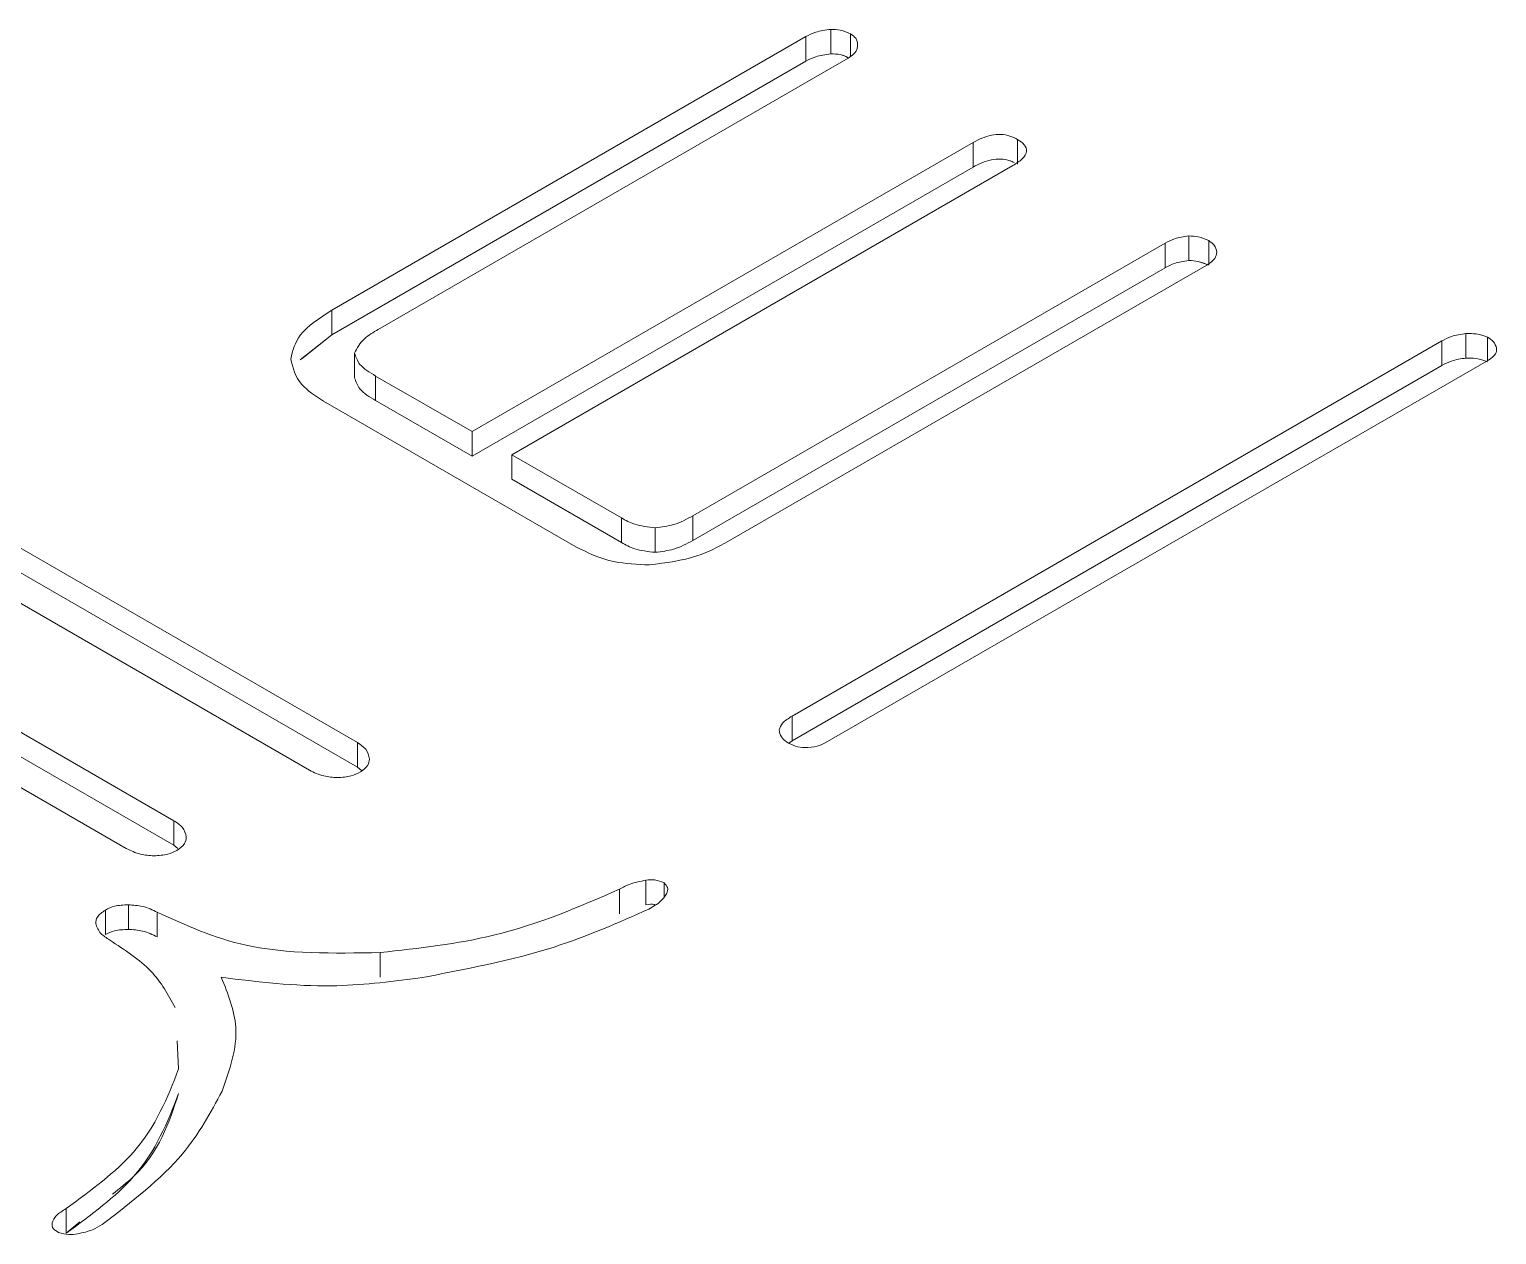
# Model space of a CAD drawing. Header units: millimetres. Extents: x 169 to 14583, y -399 to 10804.
# Drawn here: x 3785.99 to 3800.6, y 7750.49 to 7762.49 of the extents above; entities that cross this region are included whole.
import ezdxf

# ---------------------------------------------------------------- set-up
doc = ezdxf.new("R2010")
doc.units = ezdxf.units.MM
doc.header["$LTSCALE"] = 35

msp = doc.modelspace()

# ---------------------------------------------------------------- linework, layer by layer
at = {"color": 7, "linetype": 'Continuous', "lineweight": 18}
for p, q in [((3793.968, 7762.242), (3793.968, 7762.487)), ((3793.721, 7762.415), (3789.004, 7759.692)), ((3793.721, 7762.17), (3793.721, 7762.415)), ((3794.165, 7762.22), (3794.165, 7762.442)), ((3793.721, 7762.17), (3789.004, 7759.447)), ((3789.465, 7759.5), (3794.143, 7762.2)), ((3795.386, 7761.361), (3790.398, 7758.482)), ((3795.386, 7761.116), (3795.386, 7761.361)), ((3795.827, 7761.146), (3795.827, 7761.391)), ((3795.386, 7761.116), (3790.398, 7758.237)), ((3790.794, 7758.253), (3795.782, 7761.132)), ((3797.531, 7760.186), (3797.531, 7760.43)), ((3797.298, 7760.359), (3792.595, 7757.644)), ((3797.298, 7760.114), (3797.298, 7760.359)), ((3797.73, 7760.139), (3797.73, 7760.384)), ((3792.943, 7757.387), (3797.713, 7760.141)), ((3797.298, 7760.114), (3792.595, 7757.399)), ((3789.004, 7759.447), (3789.004, 7759.692)), ((3789.004, 7759.447), (3788.689, 7759.198)), ((3789.004, 7759.447), (3788.689, 7759.198)), ((3789.004, 7759.447), (3788.708, 7759.212)), ((3800.29, 7759.215), (3800.29, 7759.46)), ((3800.506, 7759.189), (3800.506, 7759.423)), ((3789.229, 7759.019), (3789.229, 7759.264)), ((3800.052, 7759.385), (3793.583, 7755.65)), ((3800.052, 7759.14), (3800.052, 7759.385)), ((3800.052, 7759.14), (3793.583, 7755.405)), ((3793.912, 7755.383), (3800.516, 7759.195)), ((3790.398, 7758.482), (3789.439, 7759.036)), ((3789.439, 7758.791), (3789.439, 7759.036)), ((3788.921, 7758.785), (3791.433, 7757.335)), ((3790.398, 7758.237), (3789.439, 7758.791)), ((3790.398, 7758.237), (3790.398, 7758.482)), ((3791.886, 7757.623), (3790.794, 7758.253)), ((3790.794, 7758.008), (3790.794, 7758.253)), ((3791.886, 7757.378), (3790.794, 7758.008)), ((3792.595, 7757.399), (3792.595, 7757.644)), ((3789.257, 7755.386), (3785.39, 7757.618)), ((3791.886, 7757.378), (3791.886, 7757.623)), ((3792.222, 7757.281), (3792.222, 7757.526)), ((3789.257, 7755.142), (3785.39, 7757.373)), ((3784.923, 7757.339), (3788.781, 7755.112)), ((3787.431, 7754.609), (3783.797, 7756.707)), ((3787.431, 7754.364), (3783.797, 7756.462)), ((3793.583, 7755.405), (3793.583, 7755.65)), ((3789.257, 7755.142), (3789.257, 7755.386)), ((3793.583, 7755.405), (3793.552, 7755.382)), ((3793.583, 7755.405), (3793.552, 7755.382)), ((3793.583, 7755.405), (3793.552, 7755.382)), ((3785.322, 7755.277), (3786.957, 7754.333)), ((3789.28, 7755.123), (3789.257, 7755.142)), ((3789.28, 7755.123), (3789.257, 7755.142)), ((3789.298, 7755.109), (3789.257, 7755.142)), ((3787.431, 7754.364), (3787.431, 7754.609)), ((3787.455, 7754.346), (3787.431, 7754.364)), ((3787.455, 7754.346), (3787.431, 7754.364)), ((3787.471, 7754.333), (3787.431, 7754.364)), ((3792.129, 7753.772), (3792.129, 7754.017)), ((3792.31, 7753.85), (3792.31, 7753.99)), ((3791.866, 7753.682), (3791.866, 7753.927)), ((3786.75, 7753.475), (3786.75, 7753.72)), ((3786.978, 7753.527), (3786.978, 7753.772)), ((3787.266, 7753.452), (3787.266, 7753.697)), ((3789.483, 7753.051), (3789.483, 7753.296)), ((3787.462, 7752.419), (3787.478, 7752.138)), ((3787.462, 7752.419), (3787.478, 7752.138)), ((3787.462, 7752.419), (3787.478, 7752.138)), ((3786.359, 7750.503), (3786.359, 7750.748)), ((3786.495, 7750.617), (3786.359, 7750.503)), ((3786.495, 7750.617), (3786.359, 7750.503))]:
    msp.add_line(p, q, dxfattribs=at)
for points, knots in [([(3793.968, 7762.487), (3793.916, 7762.48), (3793.823, 7762.468), (3793.752, 7762.431), (3793.721, 7762.415)], [0, 0, 0, 0, 0.557701, 1, 1, 1, 1]), ([(3793.968, 7762.487), (3793.916, 7762.48), (3793.823, 7762.468), (3793.752, 7762.431), (3793.721, 7762.415)], [0, 0, 0, 0, 0.557701, 1, 1, 1, 1]), ([(3793.968, 7762.487), (3793.916, 7762.48), (3793.823, 7762.468), (3793.752, 7762.431), (3793.721, 7762.415)], [0, 0, 0, 0, 0.557701, 1, 1, 1, 1]), ([(3794.165, 7762.442), (3794.133, 7762.457), (3794.075, 7762.485), (3794.001, 7762.486), (3793.968, 7762.487)], [0, 0, 0, 0, 0.557625, 1, 1, 1, 1]), ([(3794.165, 7762.442), (3794.133, 7762.457), (3794.075, 7762.485), (3794.001, 7762.486), (3793.968, 7762.487)], [0, 0, 0, 0, 0.557625, 1, 1, 1, 1]), ([(3794.165, 7762.442), (3794.133, 7762.457), (3794.075, 7762.485), (3794.001, 7762.486), (3793.968, 7762.487)], [0, 0, 0, 0, 0.557625, 1, 1, 1, 1]), ([(3794.143, 7762.2), (3794.174, 7762.222), (3794.23, 7762.261), (3794.234, 7762.311), (3794.236, 7762.333)], [0, 0, 0, 0, 0.559564, 1, 1, 1, 1]), ([(3794.143, 7762.2), (3794.174, 7762.222), (3794.23, 7762.261), (3794.234, 7762.311), (3794.236, 7762.333)], [0, 0, 0, 0, 0.559564, 1, 1, 1, 1]), ([(3794.143, 7762.2), (3794.174, 7762.222), (3794.23, 7762.261), (3794.234, 7762.311), (3794.236, 7762.333)], [0, 0, 0, 0, 0.559564, 1, 1, 1, 1]), ([(3794.236, 7762.333), (3794.234, 7762.356), (3794.23, 7762.397), (3794.185, 7762.428), (3794.165, 7762.442)], [0, 0, 0, 0, 0.5576, 1, 1, 1, 1]), ([(3794.236, 7762.333), (3794.234, 7762.356), (3794.23, 7762.397), (3794.185, 7762.428), (3794.165, 7762.442)], [0, 0, 0, 0, 0.5576, 1, 1, 1, 1]), ([(3794.236, 7762.333), (3794.234, 7762.356), (3794.23, 7762.397), (3794.185, 7762.428), (3794.165, 7762.442)], [0, 0, 0, 0, 0.5576, 1, 1, 1, 1]), ([(3793.968, 7762.242), (3793.916, 7762.235), (3793.823, 7762.223), (3793.752, 7762.186), (3793.721, 7762.17)], [0, 0, 0, 0, 0.557701, 1, 1, 1, 1]), ([(3793.968, 7762.242), (3793.916, 7762.235), (3793.823, 7762.223), (3793.752, 7762.186), (3793.721, 7762.17)], [0, 0, 0, 0, 0.557701, 1, 1, 1, 1]), ([(3793.968, 7762.242), (3793.916, 7762.235), (3793.823, 7762.223), (3793.752, 7762.186), (3793.721, 7762.17)], [0, 0, 0, 0, 0.557701, 1, 1, 1, 1]), ([(3794.136, 7762.208), (3794.113, 7762.219), (3794.064, 7762.241), (3794.001, 7762.242), (3793.968, 7762.242)], [0, 0, 0, 0, 0.4740175, 1, 1, 1, 1]), ([(3794.136, 7762.208), (3794.113, 7762.219), (3794.064, 7762.241), (3794.001, 7762.242), (3793.968, 7762.242)], [0, 0, 0, 0, 0.4740175, 1, 1, 1, 1]), ([(3794.143, 7762.205), (3794.118, 7762.217), (3794.066, 7762.241), (3794.001, 7762.242), (3793.968, 7762.242)], [0, 0, 0, 0, 0.497193, 1, 1, 1, 1]), ([(3795.827, 7761.391), (3795.803, 7761.404), (3795.756, 7761.428), (3795.662, 7761.445), (3795.523, 7761.432), (3795.442, 7761.39), (3795.386, 7761.361)], [0, 0, 0, 0, 0.187486, 0.374159, 0.561051, 1, 1, 1, 1]), ([(3795.827, 7761.391), (3795.803, 7761.404), (3795.756, 7761.428), (3795.662, 7761.445), (3795.523, 7761.432), (3795.442, 7761.39), (3795.386, 7761.361)], [0, 0, 0, 0, 0.187486, 0.374159, 0.561051, 1, 1, 1, 1]), ([(3795.827, 7761.391), (3795.803, 7761.404), (3795.756, 7761.428), (3795.662, 7761.445), (3795.523, 7761.432), (3795.442, 7761.39), (3795.386, 7761.361)], [0, 0, 0, 0, 0.187486, 0.374159, 0.561051, 1, 1, 1, 1]), ([(3795.782, 7761.132), (3795.815, 7761.153), (3795.88, 7761.193), (3795.928, 7761.269), (3795.903, 7761.342), (3795.852, 7761.375), (3795.827, 7761.391)], [0, 0, 0, 0, 0.281118, 0.560109, 0.779488, 1, 1, 1, 1]), ([(3795.782, 7761.132), (3795.815, 7761.153), (3795.88, 7761.193), (3795.928, 7761.269), (3795.903, 7761.342), (3795.852, 7761.375), (3795.827, 7761.391)], [0, 0, 0, 0, 0.281118, 0.560109, 0.779488, 1, 1, 1, 1]), ([(3795.782, 7761.132), (3795.815, 7761.153), (3795.88, 7761.193), (3795.928, 7761.269), (3795.903, 7761.342), (3795.852, 7761.375), (3795.827, 7761.391)], [0, 0, 0, 0, 0.281118, 0.560109, 0.779488, 1, 1, 1, 1]), ([(3795.778, 7761.168), (3795.769, 7761.172), (3795.737, 7761.188), (3795.662, 7761.199), (3795.523, 7761.188), (3795.442, 7761.146), (3795.386, 7761.116)], [0, 0, 0, 0, 0.07302, 0.285991, 0.499213, 1, 1, 1, 1]), ([(3795.778, 7761.168), (3795.769, 7761.172), (3795.737, 7761.188), (3795.662, 7761.199), (3795.523, 7761.188), (3795.442, 7761.146), (3795.386, 7761.116)], [0, 0, 0, 0, 0.07302, 0.285991, 0.499213, 1, 1, 1, 1]), ([(3795.794, 7761.161), (3795.781, 7761.168), (3795.743, 7761.186), (3795.662, 7761.199), (3795.523, 7761.187), (3795.442, 7761.146), (3795.386, 7761.116)], [0, 0, 0, 0, 0.1146776, 0.3180783, 0.5217179, 1, 1, 1, 1]), ([(3797.531, 7760.43), (3797.481, 7760.423), (3797.393, 7760.411), (3797.327, 7760.375), (3797.298, 7760.359)], [0, 0, 0, 0, 0.557275, 1, 1, 1, 1]), ([(3797.531, 7760.43), (3797.481, 7760.423), (3797.393, 7760.411), (3797.327, 7760.375), (3797.298, 7760.359)], [0, 0, 0, 0, 0.557275, 1, 1, 1, 1]), ([(3797.531, 7760.43), (3797.481, 7760.423), (3797.393, 7760.411), (3797.327, 7760.375), (3797.298, 7760.359)], [0, 0, 0, 0, 0.557275, 1, 1, 1, 1]), ([(3797.73, 7760.384), (3797.697, 7760.399), (3797.638, 7760.426), (3797.563, 7760.429), (3797.531, 7760.43)], [0, 0, 0, 0, 0.557272, 1, 1, 1, 1]), ([(3797.73, 7760.384), (3797.697, 7760.399), (3797.638, 7760.426), (3797.563, 7760.429), (3797.531, 7760.43)], [0, 0, 0, 0, 0.557272, 1, 1, 1, 1]), ([(3797.73, 7760.384), (3797.697, 7760.399), (3797.638, 7760.426), (3797.563, 7760.429), (3797.531, 7760.43)], [0, 0, 0, 0, 0.557272, 1, 1, 1, 1]), ([(3797.713, 7760.141), (3797.744, 7760.162), (3797.799, 7760.199), (3797.807, 7760.247), (3797.811, 7760.269)], [0, 0, 0, 0, 0.560132, 1, 1, 1, 1]), ([(3797.713, 7760.141), (3797.744, 7760.162), (3797.799, 7760.199), (3797.807, 7760.247), (3797.811, 7760.269)], [0, 0, 0, 0, 0.560132, 1, 1, 1, 1]), ([(3797.713, 7760.141), (3797.744, 7760.162), (3797.799, 7760.199), (3797.807, 7760.247), (3797.811, 7760.269)], [0, 0, 0, 0, 0.560132, 1, 1, 1, 1]), ([(3797.811, 7760.269), (3797.806, 7760.293), (3797.799, 7760.336), (3797.751, 7760.369), (3797.73, 7760.384)], [0, 0, 0, 0, 0.558138, 1, 1, 1, 1]), ([(3797.811, 7760.269), (3797.806, 7760.293), (3797.799, 7760.336), (3797.751, 7760.369), (3797.73, 7760.384)], [0, 0, 0, 0, 0.558138, 1, 1, 1, 1]), ([(3797.811, 7760.269), (3797.806, 7760.293), (3797.799, 7760.336), (3797.751, 7760.369), (3797.73, 7760.384)], [0, 0, 0, 0, 0.5581375, 1, 1, 1, 1]), ([(3797.531, 7760.186), (3797.481, 7760.178), (3797.393, 7760.166), (3797.327, 7760.13), (3797.298, 7760.114)], [0, 0, 0, 0, 0.557275, 1, 1, 1, 1]), ([(3797.531, 7760.186), (3797.481, 7760.178), (3797.393, 7760.166), (3797.327, 7760.13), (3797.298, 7760.114)], [0, 0, 0, 0, 0.557275, 1, 1, 1, 1]), ([(3797.531, 7760.186), (3797.481, 7760.178), (3797.393, 7760.166), (3797.327, 7760.13), (3797.298, 7760.114)], [0, 0, 0, 0, 0.557275, 1, 1, 1, 1]), ([(3797.705, 7760.148), (3797.68, 7760.159), (3797.628, 7760.182), (3797.564, 7760.184), (3797.531, 7760.186)], [0, 0, 0, 0, 0.489686, 1, 1, 1, 1]), ([(3797.705, 7760.148), (3797.68, 7760.159), (3797.628, 7760.182), (3797.564, 7760.184), (3797.531, 7760.186)], [0, 0, 0, 0, 0.489686, 1, 1, 1, 1]), ([(3797.713, 7760.145), (3797.685, 7760.158), (3797.631, 7760.181), (3797.564, 7760.184), (3797.531, 7760.186)], [0, 0, 0, 0, 0.511632, 1, 1, 1, 1]), ([(3789.004, 7759.692), (3788.881, 7759.613), (3788.662, 7759.474), (3788.614, 7759.289), (3788.594, 7759.207)], [0, 0, 0, 0, 0.560552, 1, 1, 1, 1]), ([(3789.004, 7759.692), (3788.881, 7759.613), (3788.662, 7759.474), (3788.614, 7759.289), (3788.594, 7759.207)], [0, 0, 0, 0, 0.560552, 1, 1, 1, 1]), ([(3789.004, 7759.692), (3788.881, 7759.613), (3788.662, 7759.474), (3788.614, 7759.289), (3788.594, 7759.207)], [0, 0, 0, 0, 0.560552, 1, 1, 1, 1]), ([(3789.229, 7759.264), (3789.255, 7759.314), (3789.301, 7759.404), (3789.415, 7759.47), (3789.465, 7759.5)], [0, 0, 0, 0, 0.557937, 1, 1, 1, 1]), ([(3789.229, 7759.264), (3789.255, 7759.314), (3789.301, 7759.404), (3789.415, 7759.47), (3789.465, 7759.5)], [0, 0, 0, 0, 0.557937, 1, 1, 1, 1]), ([(3789.229, 7759.264), (3789.255, 7759.314), (3789.301, 7759.404), (3789.415, 7759.47), (3789.465, 7759.5)], [0, 0, 0, 0, 0.557937, 1, 1, 1, 1]), ([(3800.29, 7759.46), (3800.24, 7759.452), (3800.15, 7759.439), (3800.082, 7759.402), (3800.052, 7759.385)], [0, 0, 0, 0, 0.5571421, 1, 1, 1, 1]), ([(3800.29, 7759.46), (3800.24, 7759.452), (3800.15, 7759.439), (3800.082, 7759.402), (3800.052, 7759.385)], [0, 0, 0, 0, 0.5571421, 1, 1, 1, 1]), ([(3800.29, 7759.46), (3800.24, 7759.452), (3800.15, 7759.439), (3800.082, 7759.402), (3800.052, 7759.385)], [0, 0, 0, 0, 0.557142, 1, 1, 1, 1]), ([(3800.506, 7759.423), (3800.469, 7759.436), (3800.402, 7759.459), (3800.324, 7759.459), (3800.29, 7759.46)], [0, 0, 0, 0, 0.557536, 1, 1, 1, 1]), ([(3800.506, 7759.423), (3800.469, 7759.436), (3800.402, 7759.459), (3800.324, 7759.459), (3800.29, 7759.46)], [0, 0, 0, 0, 0.557536, 1, 1, 1, 1]), ([(3800.506, 7759.423), (3800.469, 7759.436), (3800.402, 7759.459), (3800.324, 7759.459), (3800.29, 7759.46)], [0, 0, 0, 0, 0.557536, 1, 1, 1, 1]), ([(3800.596, 7759.313), (3800.588, 7759.336), (3800.574, 7759.377), (3800.527, 7759.409), (3800.506, 7759.423)], [0, 0, 0, 0, 0.558239, 1, 1, 1, 1]), ([(3800.596, 7759.313), (3800.588, 7759.336), (3800.574, 7759.377), (3800.527, 7759.409), (3800.506, 7759.423)], [0, 0, 0, 0, 0.558239, 1, 1, 1, 1]), ([(3800.596, 7759.313), (3800.588, 7759.336), (3800.574, 7759.377), (3800.527, 7759.409), (3800.506, 7759.423)], [0, 0, 0, 0, 0.558239, 1, 1, 1, 1]), ([(3789.439, 7759.036), (3789.379, 7759.072), (3789.271, 7759.137), (3789.242, 7759.225), (3789.229, 7759.264)], [0, 0, 0, 0, 0.561279, 1, 1, 1, 1]), ([(3789.439, 7759.036), (3789.379, 7759.072), (3789.271, 7759.137), (3789.242, 7759.225), (3789.229, 7759.264)], [0, 0, 0, 0, 0.561279, 1, 1, 1, 1]), ([(3789.439, 7759.036), (3789.379, 7759.072), (3789.271, 7759.137), (3789.242, 7759.225), (3789.229, 7759.264)], [0, 0, 0, 0, 0.561279, 1, 1, 1, 1]), ([(3800.516, 7759.195), (3800.544, 7759.214), (3800.593, 7759.249), (3800.595, 7759.293), (3800.596, 7759.313)], [0, 0, 0, 0, 0.559739, 1, 1, 1, 1]), ([(3800.516, 7759.195), (3800.544, 7759.214), (3800.593, 7759.249), (3800.595, 7759.293), (3800.596, 7759.313)], [0, 0, 0, 0, 0.559739, 1, 1, 1, 1]), ([(3800.516, 7759.195), (3800.544, 7759.214), (3800.593, 7759.249), (3800.595, 7759.293), (3800.596, 7759.313)], [0, 0, 0, 0, 0.559739, 1, 1, 1, 1]), ([(3788.594, 7759.207), (3788.616, 7759.118), (3788.655, 7758.958), (3788.839, 7758.838), (3788.921, 7758.785)], [0, 0, 0, 0, 0.5589517, 1, 1, 1, 1]), ([(3788.594, 7759.207), (3788.616, 7759.118), (3788.655, 7758.958), (3788.839, 7758.838), (3788.921, 7758.785)], [0, 0, 0, 0, 0.5589517, 1, 1, 1, 1]), ([(3788.594, 7759.207), (3788.616, 7759.118), (3788.655, 7758.958), (3788.839, 7758.838), (3788.921, 7758.785)], [0, 0, 0, 0, 0.558952, 1, 1, 1, 1]), ([(3800.29, 7759.215), (3800.24, 7759.207), (3800.15, 7759.194), (3800.082, 7759.157), (3800.052, 7759.14)], [0, 0, 0, 0, 0.5571421, 1, 1, 1, 1]), ([(3800.29, 7759.215), (3800.24, 7759.207), (3800.15, 7759.194), (3800.082, 7759.157), (3800.052, 7759.14)], [0, 0, 0, 0, 0.5571421, 1, 1, 1, 1]), ([(3800.29, 7759.215), (3800.24, 7759.207), (3800.15, 7759.194), (3800.082, 7759.157), (3800.052, 7759.14)], [0, 0, 0, 0, 0.557142, 1, 1, 1, 1]), ([(3800.506, 7759.178), (3800.469, 7759.191), (3800.402, 7759.214), (3800.324, 7759.215), (3800.29, 7759.215)], [0, 0, 0, 0, 0.557536, 1, 1, 1, 1]), ([(3800.506, 7759.178), (3800.469, 7759.191), (3800.402, 7759.214), (3800.324, 7759.215), (3800.29, 7759.215)], [0, 0, 0, 0, 0.557536, 1, 1, 1, 1]), ([(3800.506, 7759.178), (3800.469, 7759.191), (3800.402, 7759.214), (3800.324, 7759.215), (3800.29, 7759.215)], [0, 0, 0, 0, 0.557536, 1, 1, 1, 1]), ([(3789.439, 7758.791), (3789.379, 7758.827), (3789.271, 7758.893), (3789.242, 7758.98), (3789.229, 7759.019)], [0, 0, 0, 0, 0.561279, 1, 1, 1, 1]), ([(3789.439, 7758.791), (3789.379, 7758.827), (3789.271, 7758.893), (3789.242, 7758.98), (3789.229, 7759.019)], [0, 0, 0, 0, 0.561279, 1, 1, 1, 1]), ([(3789.439, 7758.791), (3789.379, 7758.827), (3789.271, 7758.893), (3789.242, 7758.98), (3789.229, 7759.019)], [0, 0, 0, 0, 0.561279, 1, 1, 1, 1]), ([(3792.595, 7757.644), (3792.535, 7757.611), (3792.429, 7757.551), (3792.285, 7757.534), (3792.222, 7757.526)], [0, 0, 0, 0, 0.5615724, 1, 1, 1, 1]), ([(3792.595, 7757.644), (3792.535, 7757.611), (3792.429, 7757.551), (3792.285, 7757.534), (3792.222, 7757.526)], [0, 0, 0, 0, 0.5615724, 1, 1, 1, 1]), ([(3792.595, 7757.644), (3792.535, 7757.611), (3792.429, 7757.551), (3792.285, 7757.534), (3792.222, 7757.526)], [0, 0, 0, 0, 0.561572, 1, 1, 1, 1]), ([(3792.222, 7757.526), (3792.15, 7757.534), (3792.021, 7757.547), (3791.927, 7757.6), (3791.886, 7757.623)], [0, 0, 0, 0, 0.5573399, 1, 1, 1, 1]), ([(3792.222, 7757.526), (3792.15, 7757.534), (3792.021, 7757.547), (3791.927, 7757.6), (3791.886, 7757.623)], [0, 0, 0, 0, 0.5573399, 1, 1, 1, 1]), ([(3792.222, 7757.526), (3792.15, 7757.534), (3792.021, 7757.547), (3791.927, 7757.6), (3791.886, 7757.623)], [0, 0, 0, 0, 0.55734, 1, 1, 1, 1]), ([(3792.222, 7757.281), (3792.15, 7757.289), (3792.021, 7757.302), (3791.927, 7757.355), (3791.886, 7757.378)], [0, 0, 0, 0, 0.5573399, 1, 1, 1, 1]), ([(3792.222, 7757.281), (3792.15, 7757.289), (3792.021, 7757.302), (3791.927, 7757.355), (3791.886, 7757.378)], [0, 0, 0, 0, 0.5573399, 1, 1, 1, 1]), ([(3792.222, 7757.281), (3792.15, 7757.289), (3792.021, 7757.302), (3791.927, 7757.355), (3791.886, 7757.378)], [0, 0, 0, 0, 0.55734, 1, 1, 1, 1]), ([(3792.164, 7757.156), (3792.329, 7757.177), (3792.625, 7757.215), (3792.846, 7757.335), (3792.943, 7757.387)], [0, 0, 0, 0, 0.5582774, 1, 1, 1, 1]), ([(3792.164, 7757.156), (3792.329, 7757.177), (3792.625, 7757.215), (3792.846, 7757.335), (3792.943, 7757.387)], [0, 0, 0, 0, 0.558277, 1, 1, 1, 1]), ([(3792.164, 7757.156), (3792.329, 7757.177), (3792.625, 7757.215), (3792.846, 7757.335), (3792.943, 7757.387)], [0, 0, 0, 0, 0.5582774, 1, 1, 1, 1]), ([(3792.595, 7757.399), (3792.535, 7757.366), (3792.429, 7757.307), (3792.285, 7757.289), (3792.222, 7757.281)], [0, 0, 0, 0, 0.5615724, 1, 1, 1, 1]), ([(3792.595, 7757.399), (3792.535, 7757.366), (3792.429, 7757.307), (3792.285, 7757.289), (3792.222, 7757.281)], [0, 0, 0, 0, 0.5615724, 1, 1, 1, 1]), ([(3792.595, 7757.399), (3792.535, 7757.366), (3792.429, 7757.307), (3792.285, 7757.289), (3792.222, 7757.281)], [0, 0, 0, 0, 0.561572, 1, 1, 1, 1]), ([(3791.433, 7757.335), (3791.552, 7757.276), (3791.765, 7757.172), (3792.042, 7757.161), (3792.164, 7757.156)], [0, 0, 0, 0, 0.559959, 1, 1, 1, 1]), ([(3791.433, 7757.335), (3791.552, 7757.276), (3791.765, 7757.172), (3792.042, 7757.161), (3792.164, 7757.156)], [0, 0, 0, 0, 0.559959, 1, 1, 1, 1]), ([(3791.433, 7757.335), (3791.552, 7757.276), (3791.765, 7757.172), (3792.042, 7757.161), (3792.164, 7757.156)], [0, 0, 0, 0, 0.559959, 1, 1, 1, 1]), ([(3793.583, 7755.65), (3793.547, 7755.628), (3793.484, 7755.588), (3793.463, 7755.536), (3793.454, 7755.513)], [0, 0, 0, 0, 0.559434, 1, 1, 1, 1]), ([(3793.583, 7755.65), (3793.547, 7755.628), (3793.484, 7755.588), (3793.463, 7755.536), (3793.454, 7755.513)], [0, 0, 0, 0, 0.559434, 1, 1, 1, 1]), ([(3793.583, 7755.65), (3793.547, 7755.628), (3793.484, 7755.588), (3793.463, 7755.536), (3793.454, 7755.513)], [0, 0, 0, 0, 0.559434, 1, 1, 1, 1]), ([(3793.454, 7755.513), (3793.458, 7755.489), (3793.466, 7755.445), (3793.508, 7755.41), (3793.527, 7755.394)], [0, 0, 0, 0, 0.558629, 1, 1, 1, 1]), ([(3793.454, 7755.513), (3793.458, 7755.489), (3793.466, 7755.445), (3793.508, 7755.41), (3793.527, 7755.394)], [0, 0, 0, 0, 0.558629, 1, 1, 1, 1]), ([(3793.454, 7755.513), (3793.458, 7755.489), (3793.466, 7755.445), (3793.508, 7755.41), (3793.527, 7755.394)], [0, 0, 0, 0, 0.558629, 1, 1, 1, 1]), ([(3789.377, 7755.223), (3789.371, 7755.257), (3789.36, 7755.32), (3789.288, 7755.366), (3789.257, 7755.386)], [0, 0, 0, 0, 0.5585245, 1, 1, 1, 1]), ([(3789.377, 7755.223), (3789.371, 7755.257), (3789.36, 7755.32), (3789.288, 7755.366), (3789.257, 7755.386)], [0, 0, 0, 0, 0.5585245, 1, 1, 1, 1]), ([(3789.377, 7755.223), (3789.371, 7755.257), (3789.36, 7755.32), (3789.288, 7755.366), (3789.257, 7755.386)], [0, 0, 0, 0, 0.5585245, 1, 1, 1, 1]), ([(3793.527, 7755.394), (3793.555, 7755.377), (3793.607, 7755.348), (3793.678, 7755.34), (3793.709, 7755.337)], [0, 0, 0, 0, 0.557456, 1, 1, 1, 1]), ([(3793.527, 7755.394), (3793.555, 7755.377), (3793.607, 7755.348), (3793.678, 7755.34), (3793.709, 7755.337)], [0, 0, 0, 0, 0.557456, 1, 1, 1, 1]), ([(3793.527, 7755.394), (3793.555, 7755.377), (3793.607, 7755.348), (3793.678, 7755.34), (3793.709, 7755.337)], [0, 0, 0, 0, 0.557456, 1, 1, 1, 1]), ([(3793.709, 7755.337), (3793.752, 7755.339), (3793.829, 7755.341), (3793.887, 7755.37), (3793.912, 7755.383)], [0, 0, 0, 0, 0.5586185, 1, 1, 1, 1]), ([(3793.709, 7755.337), (3793.752, 7755.339), (3793.829, 7755.341), (3793.887, 7755.37), (3793.912, 7755.383)], [0, 0, 0, 0, 0.5586185, 1, 1, 1, 1]), ([(3793.709, 7755.337), (3793.752, 7755.339), (3793.829, 7755.341), (3793.887, 7755.37), (3793.912, 7755.383)], [0, 0, 0, 0, 0.5586185, 1, 1, 1, 1]), ([(3789.288, 7755.094), (3789.316, 7755.115), (3789.368, 7755.153), (3789.374, 7755.201), (3789.377, 7755.223)], [0, 0, 0, 0, 0.557547, 1, 1, 1, 1]), ([(3789.288, 7755.094), (3789.316, 7755.115), (3789.368, 7755.153), (3789.374, 7755.201), (3789.377, 7755.223)], [0, 0, 0, 0, 0.557547, 1, 1, 1, 1]), ([(3789.288, 7755.094), (3789.316, 7755.115), (3789.368, 7755.153), (3789.374, 7755.201), (3789.377, 7755.223)], [0, 0, 0, 0, 0.557547, 1, 1, 1, 1]), ([(3788.781, 7755.112), (3788.826, 7755.089), (3788.906, 7755.049), (3789.011, 7755.041), (3789.057, 7755.038)], [0, 0, 0, 0, 0.56012, 1, 1, 1, 1]), ([(3788.781, 7755.112), (3788.826, 7755.089), (3788.906, 7755.049), (3789.011, 7755.041), (3789.057, 7755.038)], [0, 0, 0, 0, 0.56012, 1, 1, 1, 1]), ([(3788.781, 7755.112), (3788.826, 7755.089), (3788.906, 7755.049), (3789.011, 7755.041), (3789.057, 7755.038)], [0, 0, 0, 0, 0.56012, 1, 1, 1, 1]), ([(3789.057, 7755.038), (3789.106, 7755.041), (3789.192, 7755.047), (3789.258, 7755.08), (3789.288, 7755.094)], [0, 0, 0, 0, 0.559518, 1, 1, 1, 1]), ([(3789.057, 7755.038), (3789.106, 7755.041), (3789.192, 7755.047), (3789.258, 7755.08), (3789.288, 7755.094)], [0, 0, 0, 0, 0.559518, 1, 1, 1, 1]), ([(3789.057, 7755.038), (3789.106, 7755.041), (3789.192, 7755.047), (3789.258, 7755.08), (3789.288, 7755.094)], [0, 0, 0, 0, 0.559518, 1, 1, 1, 1]), ([(3787.554, 7754.445), (3787.547, 7754.48), (3787.535, 7754.542), (3787.463, 7754.588), (3787.431, 7754.609)], [0, 0, 0, 0, 0.558773, 1, 1, 1, 1]), ([(3787.554, 7754.445), (3787.547, 7754.48), (3787.535, 7754.542), (3787.463, 7754.588), (3787.431, 7754.609)], [0, 0, 0, 0, 0.558773, 1, 1, 1, 1]), ([(3787.554, 7754.445), (3787.547, 7754.48), (3787.535, 7754.542), (3787.463, 7754.588), (3787.431, 7754.609)], [0, 0, 0, 0, 0.558773, 1, 1, 1, 1]), ([(3787.46, 7754.313), (3787.49, 7754.335), (3787.545, 7754.374), (3787.551, 7754.423), (3787.554, 7754.445)], [0, 0, 0, 0, 0.559484, 1, 1, 1, 1]), ([(3787.46, 7754.313), (3787.49, 7754.335), (3787.545, 7754.374), (3787.551, 7754.423), (3787.554, 7754.445)], [0, 0, 0, 0, 0.559484, 1, 1, 1, 1]), ([(3787.46, 7754.313), (3787.49, 7754.335), (3787.545, 7754.374), (3787.551, 7754.423), (3787.554, 7754.445)], [0, 0, 0, 0, 0.559484, 1, 1, 1, 1]), ([(3786.957, 7754.333), (3787.002, 7754.311), (3787.082, 7754.271), (3787.186, 7754.263), (3787.232, 7754.259)], [0, 0, 0, 0, 0.560525, 1, 1, 1, 1]), ([(3786.957, 7754.333), (3787.002, 7754.311), (3787.082, 7754.271), (3787.186, 7754.263), (3787.232, 7754.259)], [0, 0, 0, 0, 0.560525, 1, 1, 1, 1]), ([(3786.957, 7754.333), (3787.002, 7754.311), (3787.082, 7754.271), (3787.186, 7754.263), (3787.232, 7754.259)], [0, 0, 0, 0, 0.560525, 1, 1, 1, 1]), ([(3787.232, 7754.259), (3787.28, 7754.262), (3787.366, 7754.267), (3787.431, 7754.299), (3787.46, 7754.313)], [0, 0, 0, 0, 0.559591, 1, 1, 1, 1]), ([(3787.232, 7754.259), (3787.28, 7754.262), (3787.366, 7754.267), (3787.431, 7754.299), (3787.46, 7754.313)], [0, 0, 0, 0, 0.559591, 1, 1, 1, 1]), ([(3787.232, 7754.259), (3787.28, 7754.262), (3787.366, 7754.267), (3787.431, 7754.299), (3787.46, 7754.313)], [0, 0, 0, 0, 0.559591, 1, 1, 1, 1]), ([(3792.129, 7754.017), (3792.074, 7754.006), (3791.975, 7753.987), (3791.9, 7753.945), (3791.866, 7753.927)], [0, 0, 0, 0, 0.5585686, 1, 1, 1, 1]), ([(3792.129, 7754.017), (3792.074, 7754.006), (3791.975, 7753.987), (3791.9, 7753.945), (3791.866, 7753.927)], [0, 0, 0, 0, 0.558569, 1, 1, 1, 1]), ([(3792.129, 7754.017), (3792.074, 7754.006), (3791.975, 7753.987), (3791.9, 7753.945), (3791.866, 7753.927)], [0, 0, 0, 0, 0.558569, 1, 1, 1, 1]), ([(3792.31, 7753.99), (3792.279, 7754.002), (3792.224, 7754.025), (3792.158, 7754.02), (3792.129, 7754.017)], [0, 0, 0, 0, 0.554171, 1, 1, 1, 1]), ([(3792.31, 7753.99), (3792.279, 7754.002), (3792.224, 7754.025), (3792.158, 7754.02), (3792.129, 7754.017)], [0, 0, 0, 0, 0.554171, 1, 1, 1, 1]), ([(3792.31, 7753.99), (3792.279, 7754.002), (3792.224, 7754.025), (3792.158, 7754.02), (3792.129, 7754.017)], [0, 0, 0, 0, 0.554171, 1, 1, 1, 1]), ([(3792.335, 7753.88), (3792.343, 7753.902), (3792.357, 7753.94), (3792.324, 7753.975), (3792.31, 7753.99)], [0, 0, 0, 0, 0.558881, 1, 1, 1, 1]), ([(3792.335, 7753.88), (3792.343, 7753.902), (3792.357, 7753.94), (3792.324, 7753.975), (3792.31, 7753.99)], [0, 0, 0, 0, 0.558881, 1, 1, 1, 1]), ([(3792.335, 7753.88), (3792.343, 7753.902), (3792.357, 7753.94), (3792.324, 7753.975), (3792.31, 7753.99)], [0, 0, 0, 0, 0.558881, 1, 1, 1, 1]), ([(3791.866, 7753.927), (3791.465, 7753.752), (3790.748, 7753.439), (3789.87, 7753.339), (3789.483, 7753.296)], [0, 0, 0, 0, 0.559901, 1, 1, 1, 1]), ([(3791.866, 7753.927), (3791.465, 7753.752), (3790.748, 7753.439), (3789.87, 7753.339), (3789.483, 7753.296)], [0, 0, 0, 0, 0.559901, 1, 1, 1, 1]), ([(3791.866, 7753.927), (3791.465, 7753.752), (3790.748, 7753.439), (3789.87, 7753.339), (3789.483, 7753.296)], [0, 0, 0, 0, 0.559901, 1, 1, 1, 1]), ([(3792.159, 7753.73), (3792.201, 7753.754), (3792.277, 7753.798), (3792.317, 7753.855), (3792.335, 7753.88)], [0, 0, 0, 0, 0.559402, 1, 1, 1, 1]), ([(3792.159, 7753.73), (3792.201, 7753.754), (3792.277, 7753.798), (3792.317, 7753.855), (3792.335, 7753.88)], [0, 0, 0, 0, 0.559402, 1, 1, 1, 1]), ([(3792.159, 7753.73), (3792.201, 7753.754), (3792.277, 7753.798), (3792.317, 7753.855), (3792.335, 7753.88)], [0, 0, 0, 0, 0.559402, 1, 1, 1, 1]), ([(3786.75, 7753.72), (3786.718, 7753.698), (3786.66, 7753.658), (3786.655, 7753.607), (3786.653, 7753.585)], [0, 0, 0, 0, 0.559572, 1, 1, 1, 1]), ([(3786.75, 7753.72), (3786.718, 7753.698), (3786.66, 7753.658), (3786.655, 7753.607), (3786.653, 7753.585)], [0, 0, 0, 0, 0.559572, 1, 1, 1, 1]), ([(3786.75, 7753.72), (3786.718, 7753.698), (3786.66, 7753.658), (3786.655, 7753.607), (3786.653, 7753.585)], [0, 0, 0, 0, 0.559572, 1, 1, 1, 1]), ([(3786.978, 7753.772), (3786.929, 7753.77), (3786.843, 7753.767), (3786.778, 7753.735), (3786.75, 7753.72)], [0, 0, 0, 0, 0.559287, 1, 1, 1, 1]), ([(3786.978, 7753.772), (3786.929, 7753.77), (3786.843, 7753.767), (3786.778, 7753.735), (3786.75, 7753.72)], [0, 0, 0, 0, 0.559287, 1, 1, 1, 1]), ([(3786.978, 7753.772), (3786.929, 7753.77), (3786.843, 7753.767), (3786.778, 7753.735), (3786.75, 7753.72)], [0, 0, 0, 0, 0.559287, 1, 1, 1, 1]), ([(3787.266, 7753.697), (3787.219, 7753.72), (3787.135, 7753.762), (3787.026, 7753.769), (3786.978, 7753.772)], [0, 0, 0, 0, 0.559759, 1, 1, 1, 1]), ([(3787.266, 7753.697), (3787.219, 7753.72), (3787.135, 7753.762), (3787.026, 7753.769), (3786.978, 7753.772)], [0, 0, 0, 0, 0.559759, 1, 1, 1, 1]), ([(3787.266, 7753.697), (3787.219, 7753.72), (3787.135, 7753.762), (3787.026, 7753.769), (3786.978, 7753.772)], [0, 0, 0, 0, 0.559759, 1, 1, 1, 1]), ([(3789.483, 7753.296), (3789.02, 7753.288), (3788.193, 7753.275), (3787.55, 7753.568), (3787.266, 7753.697)], [0, 0, 0, 0, 0.559813, 1, 1, 1, 1]), ([(3789.483, 7753.296), (3789.02, 7753.288), (3788.193, 7753.275), (3787.55, 7753.568), (3787.266, 7753.697)], [0, 0, 0, 0, 0.559813, 1, 1, 1, 1]), ([(3789.483, 7753.296), (3789.02, 7753.288), (3788.193, 7753.275), (3787.55, 7753.568), (3787.266, 7753.697)], [0, 0, 0, 0, 0.559813, 1, 1, 1, 1]), ([(3789.859, 7753.04), (3790.325, 7753.128), (3791.159, 7753.286), (3791.853, 7753.594), (3792.159, 7753.73)], [0, 0, 0, 0, 0.5596225, 1, 1, 1, 1]), ([(3789.859, 7753.04), (3790.325, 7753.128), (3791.159, 7753.286), (3791.853, 7753.594), (3792.159, 7753.73)], [0, 0, 0, 0, 0.5596225, 1, 1, 1, 1]), ([(3789.859, 7753.04), (3790.325, 7753.128), (3791.159, 7753.286), (3791.853, 7753.594), (3792.159, 7753.73)], [0, 0, 0, 0, 0.559622, 1, 1, 1, 1]), ([(3792.222, 7753.772), (3792.219, 7753.772), (3792.192, 7753.781), (3792.159, 7753.777), (3792.129, 7753.772)], [0, 0, 0, 0, 0.0803021, 1, 1, 1, 1]), ([(3792.222, 7753.772), (3792.219, 7753.772), (3792.192, 7753.781), (3792.159, 7753.777), (3792.129, 7753.772)], [0, 0, 0, 0, 0.080302, 1, 1, 1, 1]), ([(3792.222, 7753.772), (3792.219, 7753.772), (3792.192, 7753.781), (3792.159, 7753.777), (3792.129, 7753.772)], [0, 0, 0, 0, 0.080302, 1, 1, 1, 1]), ([(3786.653, 7753.585), (3786.665, 7753.55), (3786.686, 7753.489), (3786.759, 7753.443), (3786.791, 7753.422)], [0, 0, 0, 0, 0.558784, 1, 1, 1, 1]), ([(3786.653, 7753.585), (3786.665, 7753.55), (3786.686, 7753.489), (3786.759, 7753.443), (3786.791, 7753.422)], [0, 0, 0, 0, 0.558784, 1, 1, 1, 1]), ([(3786.653, 7753.585), (3786.665, 7753.55), (3786.686, 7753.489), (3786.759, 7753.443), (3786.791, 7753.422)], [0, 0, 0, 0, 0.558784, 1, 1, 1, 1]), ([(3786.978, 7753.527), (3786.929, 7753.525), (3786.843, 7753.522), (3786.778, 7753.49), (3786.75, 7753.475)], [0, 0, 0, 0, 0.559287, 1, 1, 1, 1]), ([(3786.978, 7753.527), (3786.929, 7753.525), (3786.843, 7753.522), (3786.778, 7753.49), (3786.75, 7753.475)], [0, 0, 0, 0, 0.559287, 1, 1, 1, 1]), ([(3786.978, 7753.527), (3786.929, 7753.525), (3786.843, 7753.522), (3786.778, 7753.49), (3786.75, 7753.475)], [0, 0, 0, 0, 0.559287, 1, 1, 1, 1]), ([(3786.791, 7753.422), (3786.941, 7753.323), (3787.242, 7753.126), (3787.375, 7752.874), (3787.442, 7752.749)], [0, 0, 0, 0, 0.500132, 1, 1, 1, 1]), ([(3786.791, 7753.422), (3786.941, 7753.323), (3787.242, 7753.126), (3787.375, 7752.874), (3787.442, 7752.749)], [0, 0, 0, 0, 0.500132, 1, 1, 1, 1]), ([(3786.791, 7753.422), (3786.941, 7753.323), (3787.242, 7753.126), (3787.375, 7752.874), (3787.442, 7752.749)], [0, 0, 0, 0, 0.500132, 1, 1, 1, 1]), ([(3787.266, 7753.452), (3787.219, 7753.475), (3787.135, 7753.517), (3787.026, 7753.524), (3786.978, 7753.527)], [0, 0, 0, 0, 0.559759, 1, 1, 1, 1]), ([(3787.266, 7753.452), (3787.219, 7753.475), (3787.135, 7753.517), (3787.026, 7753.524), (3786.978, 7753.527)], [0, 0, 0, 0, 0.559759, 1, 1, 1, 1]), ([(3787.266, 7753.452), (3787.219, 7753.475), (3787.135, 7753.517), (3787.026, 7753.524), (3786.978, 7753.527)], [0, 0, 0, 0, 0.559759, 1, 1, 1, 1]), ([(3787.911, 7751.916), (3787.986, 7752.128), (3788.12, 7752.508), (3787.969, 7752.885), (3787.903, 7753.05)], [0, 0, 0, 0, 0.560275, 1, 1, 1, 1]), ([(3787.903, 7753.05), (3788.268, 7753.005), (3788.921, 7752.925), (3789.572, 7753.005), (3789.859, 7753.04)], [0, 0, 0, 0, 0.558863, 1, 1, 1, 1]), ([(3787.911, 7751.916), (3787.986, 7752.128), (3788.12, 7752.508), (3787.969, 7752.885), (3787.903, 7753.05)], [0, 0, 0, 0, 0.560275, 1, 1, 1, 1]), ([(3787.903, 7753.05), (3788.268, 7753.005), (3788.921, 7752.925), (3789.572, 7753.005), (3789.859, 7753.04)], [0, 0, 0, 0, 0.558863, 1, 1, 1, 1]), ([(3787.911, 7751.916), (3787.986, 7752.128), (3788.12, 7752.508), (3787.969, 7752.885), (3787.903, 7753.05)], [0, 0, 0, 0, 0.560275, 1, 1, 1, 1]), ([(3787.903, 7753.05), (3788.268, 7753.005), (3788.921, 7752.925), (3789.572, 7753.005), (3789.859, 7753.04)], [0, 0, 0, 0, 0.558863, 1, 1, 1, 1]), ([(3787.478, 7752.138), (3787.366, 7751.852), (3787.165, 7751.34), (3786.606, 7750.929), (3786.359, 7750.748)], [0, 0, 0, 0, 0.559172, 1, 1, 1, 1]), ([(3787.478, 7752.138), (3787.366, 7751.852), (3787.165, 7751.34), (3786.606, 7750.929), (3786.359, 7750.748)], [0, 0, 0, 0, 0.559172, 1, 1, 1, 1]), ([(3787.478, 7752.138), (3787.366, 7751.852), (3787.165, 7751.34), (3786.606, 7750.929), (3786.359, 7750.748)], [0, 0, 0, 0, 0.559172, 1, 1, 1, 1]), ([(3787.478, 7751.893), (3787.366, 7751.607), (3787.165, 7751.095), (3786.606, 7750.684), (3786.359, 7750.503)], [0, 0, 0, 0, 0.559172, 1, 1, 1, 1]), ([(3786.716, 7750.588), (3787.011, 7750.815), (3787.536, 7751.221), (3787.796, 7751.703), (3787.911, 7751.916)], [0, 0, 0, 0, 0.5598477, 1, 1, 1, 1]), ([(3786.716, 7750.588), (3787.011, 7750.815), (3787.536, 7751.221), (3787.796, 7751.703), (3787.911, 7751.916)], [0, 0, 0, 0, 0.5598477, 1, 1, 1, 1]), ([(3786.716, 7750.588), (3787.011, 7750.815), (3787.536, 7751.221), (3787.796, 7751.703), (3787.911, 7751.916)], [0, 0, 0, 0, 0.5598477, 1, 1, 1, 1]), ([(3787.478, 7751.893), (3787.382, 7751.602), (3787.262, 7751.24), (3786.892, 7750.948), (3786.819, 7750.89)], [0, 0, 0, 0, 0.801631, 1, 1, 1, 1]), ([(3787.478, 7751.893), (3787.382, 7751.602), (3787.262, 7751.24), (3786.892, 7750.948), (3786.819, 7750.89)], [0, 0, 0, 0, 0.801631, 1, 1, 1, 1]), ([(3786.359, 7750.748), (3786.322, 7750.725), (3786.255, 7750.684), (3786.23, 7750.63), (3786.219, 7750.606)], [0, 0, 0, 0, 0.56093, 1, 1, 1, 1]), ([(3786.359, 7750.748), (3786.322, 7750.725), (3786.255, 7750.684), (3786.23, 7750.63), (3786.219, 7750.606)], [0, 0, 0, 0, 0.56093, 1, 1, 1, 1]), ([(3786.359, 7750.748), (3786.322, 7750.725), (3786.255, 7750.684), (3786.23, 7750.63), (3786.219, 7750.606)], [0, 0, 0, 0, 0.56093, 1, 1, 1, 1]), ([(3786.219, 7750.606), (3786.219, 7750.585), (3786.218, 7750.548), (3786.263, 7750.522), (3786.283, 7750.511)], [0, 0, 0, 0, 0.55699, 1, 1, 1, 1]), ([(3786.219, 7750.606), (3786.219, 7750.585), (3786.218, 7750.548), (3786.263, 7750.522), (3786.283, 7750.511)], [0, 0, 0, 0, 0.55699, 1, 1, 1, 1]), ([(3786.219, 7750.606), (3786.219, 7750.585), (3786.218, 7750.548), (3786.263, 7750.522), (3786.283, 7750.511)], [0, 0, 0, 0, 0.55699, 1, 1, 1, 1]), ([(3786.283, 7750.511), (3786.317, 7750.501), (3786.378, 7750.483), (3786.444, 7750.492), (3786.473, 7750.496)], [0, 0, 0, 0, 0.55449, 1, 1, 1, 1]), ([(3786.283, 7750.511), (3786.317, 7750.501), (3786.378, 7750.483), (3786.444, 7750.492), (3786.473, 7750.496)], [0, 0, 0, 0, 0.55449, 1, 1, 1, 1]), ([(3786.283, 7750.511), (3786.317, 7750.501), (3786.378, 7750.483), (3786.444, 7750.492), (3786.473, 7750.496)], [0, 0, 0, 0, 0.55449, 1, 1, 1, 1]), ([(3786.473, 7750.496), (3786.525, 7750.508), (3786.618, 7750.528), (3786.686, 7750.57), (3786.716, 7750.588)], [0, 0, 0, 0, 0.558874, 1, 1, 1, 1]), ([(3786.473, 7750.496), (3786.525, 7750.508), (3786.618, 7750.528), (3786.686, 7750.57), (3786.716, 7750.588)], [0, 0, 0, 0, 0.558874, 1, 1, 1, 1]), ([(3786.473, 7750.496), (3786.525, 7750.508), (3786.618, 7750.528), (3786.686, 7750.57), (3786.716, 7750.588)], [0, 0, 0, 0, 0.558874, 1, 1, 1, 1])]:
    msp.add_open_spline(points, degree=3, knots=knots, dxfattribs=at)

doc.saveas('drawing.dxf')
